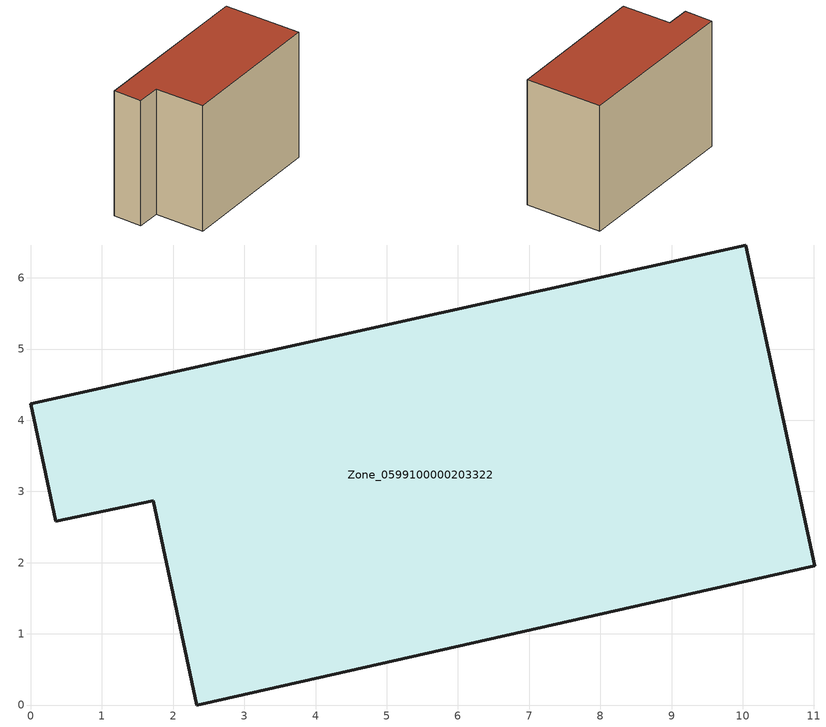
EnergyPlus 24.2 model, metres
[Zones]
Zone_0599100000203322
 floor ground (C_G): 1.72,2.87 0.35,2.58 0,4.23 10.04,6.46 11.01,1.96 2.33,0 z0
 wall outside (C_F): 10.04,6.46 0,4.23 0.35,2.58 1.72,2.87 2.33,0 11.01,1.96 10.04,6.46 z0:7.61
 roof outside (C_R): 2.33,0 11.01,1.96 10.04,6.46 0,4.23 0.35,2.58 1.72,2.87 z7.61
[BUILDING]
Pand.0599100000203322: North Axis=0; Terrain=City; Loads Convergence Tolerance Value=0.04; Temperature Convergence Tolerance Value=0.4; Solar Distribution=FullExterior; Maximum Number of Warmup Days=25; Minimum Number of Warmup Days=1
[Site:Location]
Rotterdam.The.Hague.AP_ZH_NLD Design_Conditions: Latitude=51.96; Longitude=4.45; Time Zone=1; Elevation=-4.5
[SITE:GROUNDTEMPERATURE:BUILDINGSURFACE]
18, 18, 18, 18, 18, 18, 18, 18, 18, 18, 18, 18
[MATERIAL] Thermal Absorptance=0.9; Solar Absorptance=0.7; Visible Absorptance=0.7
Name | Roughness | Thickness | Conductivity | Density | Specific Heat
G.TI.1946 | MediumSmooth | 0.15 | 1 | 540 | 1210
F.TI.1946 | Rough | 0.3 | 0.857143 | 1920 | 840
R.TI.1946 | MediumRough | 0.2 | 0.1 | 1500 | 1000
[CONSTRUCTION]
C_G: G.TI.1946
C_F: F.TI.1946
C_R: R.TI.1946
[ZONE]
Zone_0599100000203322: Type=1; Multiplier=1; Ceiling Height=Autocalculate; Volume=Autocalculate; Floor Area=autocalculate; Part of Total Floor Area=Yes
[ZONEINFILTRATION:DESIGNFLOWRATE]
Infil_Zone_0599100000203322: Zone or ZoneList or Space or SpaceList=Zone_0599100000203322; Schedule=AlwaysOn; Design Flow Rate Calculation Method=Flow/Area; Flow Rate per Floor Area=0.003; Constant Term Coefficient=1; Temperature Term Coefficient=0; Velocity Term Coefficient=0; Velocity Squared Term Coefficient=0
[HVACTEMPLATE:ZONE:IDEALLOADSAIRSYSTEM]
Zone_0599100000203322: Maximum Heating Supply Air Temperature=50; Minimum Cooling Supply Air Temperature=13; Maximum Heating Supply Air Humidity Ratio=0.0156; Minimum Cooling Supply Air Humidity Ratio=0.0077; Heating Limit=NoLimit; Cooling Limit=NoLimit; Dehumidification Control Type=ConstantSensibleHeatRatio; Cooling Sensible Heat Ratio=0.7; Dehumidification Setpoint=60; Humidification Control Type=None; Humidification Setpoint=30; Outdoor Air Method=None; Outdoor Air Flow Rate per Person=0.00944; Outdoor Air Flow Rate per Zone Floor Area=0; Outdoor Air Flow Rate per Zone=0; Demand Controlled Ventilation Type=None; Outdoor Air Economizer Type=NoEconomizer; Heat Recovery Type=None; Sensible Heat Recovery Effectiveness=0.7; Latent Heat Recovery Effectiveness=0.65
[ZONECONTROL:THERMOSTAT]
ThermostatControl_Zone_0599100000203322: Zone or ZoneList=Zone_0599100000203322; Control Type Schedule=DualSetpointControlType; Control 1=Thermostat_Zone_0599100000203322; Temperature Difference Between Cutout And Setpoint=0
[THERMOSTATSETPOINT:DUALSETPOINT]
Thermostat_Zone_0599100000203322: Heating Setpoint Temperature Schedule=HeatingSetpoint_Zone_0599100000203322; Cooling Setpoint Temperature Schedule=CoolingSetpoint_Zone_0599100000203322
[SCHEDULE:COMPACT]
HeatingSetpoint_Zone_0599100000203322: Through: 12/31, For: AllDays, Until: 24:00, 21
CoolingSetpoint_Zone_0599100000203322: Through: 12/31, For: AllDays, Until: 24:00, 24
DualSetpointControlType: Through: 12/31, For: AllDays, Until: 24:00, 4
AlwaysOn: Through: 12/31, For: AllDays, Until: 24:00, 1
